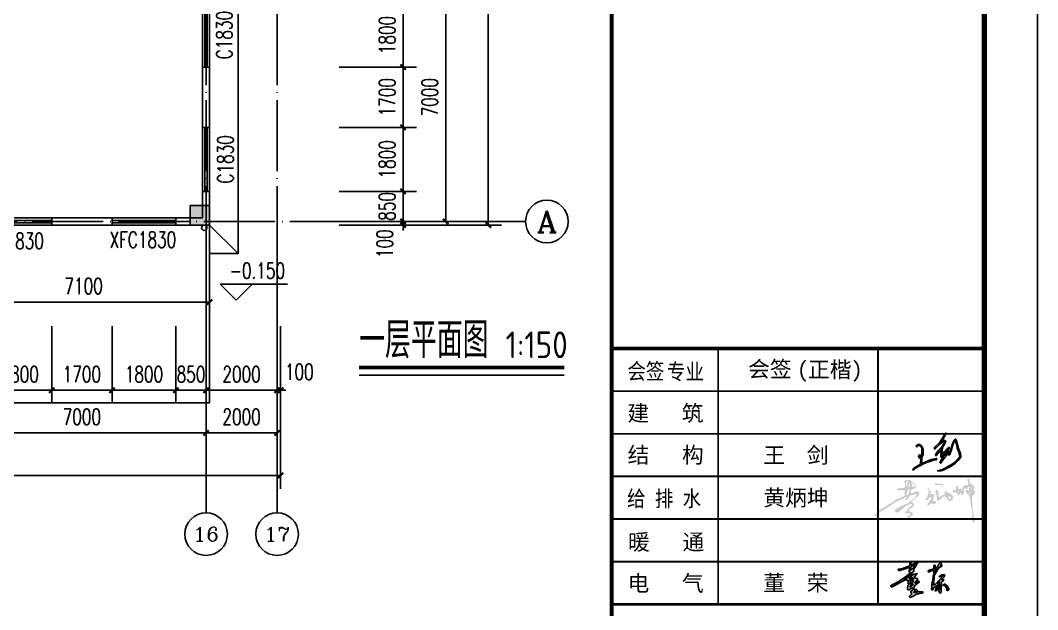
# Model space of a CAD drawing. Extents: x -4747 to 1060961, y -766984 to 396631.
# Drawn here: x 571612 to 600271, y -17590 to -999 of the extents above; entities that cross this region are included whole.
import ezdxf
from ezdxf.enums import TextEntityAlignment as Align

# ---------------------------------------------------------------- set-up
doc = ezdxf.new("R2010")
doc.units = 0
doc.header["$LTSCALE"] = 1000
doc.header["$MEASUREMENT"] = 0
doc.linetypes.add('DOTE', pattern=[2.42, 2, -0.2, 0.02, -0.2])
doc.layers.get('0').update_dxf_attribs({"linetype": 'CONTINUOUS'})
doc.layers.get('DEFPOINTS').update_dxf_attribs({"linetype": 'CONTINUOUS'})
for name, color, linetype in [('AXIS', 3, 'CONTINUOUS'), ('AXIS_TEXT', 7, 'CONTINUOUS'), ('BZ_标准图框', 7, 'CONTINUOUS'), ('DIM_ELEV', 3, 'CONTINUOUS'), ('DIM_SYMB', 3, 'CONTINUOUS'), ('DOTE', 1, 'DOTE'), ('PUB_DIM', 3, 'CONTINUOUS'), ('PUB_TEXT', 7, 'CONTINUOUS'), ('PUB_TITLE', 4, 'CONTINUOUS'), ('TK_图框线_', 45, 'CONTINUOUS'), ('WALL', 6, 'CONTINUOUS'), ('WINDOW', 4, 'CONTINUOUS'), ('WINDOW_TEXT', 7, 'CONTINUOUS'), ('剖面填充', 147, 'CONTINUOUS'), ('平面线条', 2, 'CONTINUOUS'), ('散水', 2, 'CONTINUOUS'), ('柱', 2, 'CONTINUOUS'), ('柱涂实', 54, 'CONTINUOUS'), ('立面轮廓线', 3, 'CONTINUOUS'), ('雨水管', 2, 'CONTINUOUS'), ('面积计算', 7, 'CONTINUOUS')]:
    doc.layers.add(name, color=color, linetype=linetype)
doc.styles.add('_TCH_AXIS', font='COMPLEX', dxfattribs={"bigfont": 'GBCBIG'})
doc.styles.add('_TCH_DIM', font='SIMPLEX', dxfattribs={"bigfont": 'GBCBIG'})
doc.styles.add('_TCH_WINDOW', font='SIMPLEX', dxfattribs={"height": 3.5, "bigfont": 'GBCBIG'})
doc.styles.add('COMPLEX', font='complex_.ttf')
doc.styles.add('DIM_FONT', font='SIMPLEX', dxfattribs={"width": 0.7, "bigfont": 'GBCBIG'})
doc.styles.add('HT', font='simhei.ttf')
doc.styles.get("Standard").update_dxf_attribs({"font": 'gbenor.shx', "bigfont": 'gbcbig.shx'})
doc.dimstyles.new('DIMN150', dxfattribs={"dimscale": 1.5, "dimtxt": 300, "dimasz": 100, "dimexe": 250, "dimexo": 300, "dimgap": 150, "dimtad": 1, "dimdec": 0, "dimzin": 0, "dimtxsty": 'DIM_FONT', "dimblk": 'ARCHTICK', "dimcen": 0.09, "dimclrt": 7, "dimazin": 3, "dimtfac": 1, "dimtdec": 0, "dimtix": 1, "dimtmove": 0, "dimatfit": 3, "dimtolj": 1, "dimtzin": 0})

# ---------------------------------------------------------------- blocks, each defined once
blk = doc.blocks.new('A$C22EA1380')
at = {"layer": '柱涂实'}
blk.add_hatch(color=256, dxfattribs=at).paths.add_polyline_path([(98500, 0), (98500, 550), (97950, 550), (97950, 0)])
at = {"layer": '柱'}
blk.add_lwpolyline([(98500, 0), (98500, 550), (97950, 550), (97950, 0)], close=True, dxfattribs=at)
at = {"layer": '柱涂实', "linetype": 'CONTINUOUS'}
blk.add_lwpolyline([(98500, 0), (98500, 550), (97950, 550), (97950, 0)], close=True, dxfattribs=at)
blk = doc.blocks.new('DR')
at = {"linetype": 'CONTINUOUS'}
h = blk.add_hatch(color=256, dxfattribs=at)
h.dxf.hatch_style = 1
h.paths.add_polyline_path([(1911115.6, -440635.5), (1911118.6, -440635.5), (1911119.6, -440634.5), (1911120.6, -440636.5), (1911115.6, -440641.5), (1911113.6, -440641.5)], flags=16)
h.paths.add_polyline_path([(1911233.6, -440611.5), (1911234.6, -440610.5), (1911234.6, -440608.5), (1911231.6, -440607.5), (1911225.6, -440611.5), (1911225.6, -440613.5), (1911215.6, -440628.5), (1911214.6, -440633.5), (1911217.6, -440635.5), (1911221.6, -440631.5)], flags=17)
h.paths.add_polyline_path([(1911259.6, -440603.5), (1911257.6, -440602.5), (1911251.6, -440607.5), (1911260.6, -440610.5), (1911270.6, -440626.5), (1911267.6, -440629.5), (1911271.6, -440632.5), (1911274.6, -440632.5), (1911278.6, -440627.5), (1911278.6, -440624.5), (1911270.6, -440610.5), (1911262.6, -440603.5)])
h.paths.add_polyline_path([(1911106.6, -440603.5), (1911108.6, -440603.5), (1911109.6, -440602.5), (1911110.6, -440604.5), (1911096.6, -440615.5), (1911096.6, -440609.5)], flags=16)
h.paths.add_polyline_path([(1911233.6, -440591.5), (1911235.6, -440590.5), (1911235.6, -440593.5), (1911232.6, -440596.5), (1911225.6, -440599.5)], flags=16)
h.paths.add_polyline_path([(1911109.6, -440585.5), (1911111.6, -440585.5), (1911111.6, -440590.5), (1911107.6, -440594.5), (1911097.6, -440600.5), (1911096.6, -440592.5), (1911099.6, -440589.5)], flags=16)
h.paths.add_polyline_path([(1911107.6, -440573.5), (1911109.6, -440573.5), (1911111.6, -440575.5), (1911111.6, -440578.5), (1911096.6, -440585.5), (1911096.6, -440580.5)], flags=16)
h.paths.add_polyline_path([(1911103.6, -440569.5), (1911104.6, -440568.5), (1911099.6, -440573.5), (1911093.6, -440575.5), (1911099.6, -440570.5)], flags=16)
h.paths.add_polyline_path([(1911210.6, -440556.5), (1911208.6, -440555.5), (1911204.6, -440565.5), (1911202.6, -440585.5), (1911200.6, -440591.5), (1911197.6, -440628.5), (1911201.6, -440630.5), (1911205.6, -440625.5), (1911206.6, -440619.5), (1911214.6, -440615.5), (1911235.6, -440600.5), (1911234.6, -440628.5), (1911233.6, -440627.5), (1911231.6, -440629.5), (1911231.6, -440636.5), (1911235.6, -440643.5), (1911239.6, -440644.5), (1911242.6, -440639.5), (1911243.6, -440593.5), (1911254.6, -440583.5), (1911251.6, -440579.5), (1911246.6, -440582.5), (1911243.6, -440581.5), (1911256.6, -440568.5), (1911259.6, -440560.5), (1911255.6, -440557.5), (1911245.6, -440559.5), (1911232.6, -440567.5), (1911235.6, -440568.5), (1911240.6, -440565.5), (1911251.6, -440563.5), (1911215.6, -440602.5), (1911206.6, -440607.5)])
h.paths.add_polyline_path([(1911219.6, -440530.5), (1911220.6, -440530.5), (1911217.6, -440539.5), (1911213.6, -440543.5), (1911213.6, -440534.5)], flags=16)
h.paths.add_polyline_path([(1911237.6, -440514.5), (1911238.6, -440514.5)], flags=16)
h.paths.add_polyline_path([(1911118.6, -440511.5), (1911119.6, -440511.5), (1911119.6, -440514.5), (1911106.6, -440531.5), (1911102.6, -440533.5), (1911100.6, -440536.5), (1911098.6, -440536.5), (1911101.6, -440519.5)], flags=16)
h.paths.add_polyline_path([(1911243.6, -440499.5), (1911241.6, -440498.5), (1911228.6, -440512.5), (1911229.6, -440515.5), (1911223.6, -440523.5), (1911215.6, -440527.5), (1911213.6, -440526.5), (1911213.6, -440516.5), (1911210.6, -440512.5), (1911208.6, -440515.5), (1911207.6, -440530.5), (1911186.6, -440537.5), (1911180.6, -440542.5), (1911182.6, -440545.5), (1911187.6, -440545.5), (1911193.6, -440540.5), (1911197.6, -440540.5), (1911206.6, -440536.5), (1911208.6, -440553.5), (1911210.6, -440555.5), (1911214.6, -440554.5), (1911229.6, -440527.5), (1911246.6, -440516.5), (1911245.6, -440513.5), (1911240.6, -440511.5)])
h.paths.add_polyline_path([(1911131.6, -440496.5), (1911130.6, -440495.5), (1911127.6, -440496.5), (1911123.6, -440504.5), (1911101.6, -440512.5), (1911100.6, -440501.5), (1911097.6, -440497.5), (1911094.6, -440499.5), (1911095.6, -440513.5), (1911093.6, -440516.5), (1911060.6, -440529.5), (1911041.6, -440532.5), (1911040.6, -440536.5), (1911043.6, -440539.5), (1911073.6, -440531.5), (1911093.6, -440522.5), (1911092.6, -440544.5), (1911094.6, -440547.5), (1911100.6, -440548.5), (1911079.6, -440565.5), (1911050.6, -440585.5), (1911020.6, -440603.5), (1911016.6, -440603.5), (1911005.6, -440610.5), (1911004.6, -440612.5), (1911008.6, -440616.5), (1911017.6, -440613.5), (1911046.6, -440596.5), (1911078.6, -440580.5), (1911081.6, -440585.5), (1911089.6, -440585.5), (1911089.6, -440590.5), (1911087.6, -440592.5), (1911086.6, -440597.5), (1911088.6, -440599.5), (1911088.6, -440605.5), (1911085.6, -440608.5), (1911085.6, -440613.5), (1911083.6, -440617.5), (1911084.6, -440627.5), (1911086.6, -440629.5), (1911091.6, -440629.5), (1911101.6, -440621.5), (1911107.6, -440619.5), (1911107.6, -440631.5), (1911099.6, -440636.5), (1911099.6, -440639.5), (1911103.6, -440643.5), (1911103.6, -440650.5), (1911092.6, -440660.5), (1911096.6, -440665.5), (1911105.6, -440660.5), (1911109.6, -440660.5), (1911127.6, -440648.5), (1911135.6, -440647.5), (1911142.6, -440644.5), (1911154.6, -440645.5), (1911157.6, -440642.5), (1911155.6, -440638.5), (1911140.6, -440637.5), (1911122.6, -440642.5), (1911129.6, -440635.5), (1911130.6, -440632.5), (1911126.6, -440628.5), (1911115.6, -440628.5), (1911115.6, -440617.5), (1911118.6, -440609.5), (1911138.6, -440593.5), (1911138.6, -440590.5), (1911134.6, -440588.5), (1911122.6, -440599.5), (1911120.6, -440598.5), (1911120.6, -440593.5), (1911128.6, -440585.5), (1911131.6, -440580.5), (1911131.6, -440577.5), (1911127.6, -440574.5), (1911120.6, -440575.5), (1911116.6, -440566.5), (1911123.6, -440562.5), (1911129.6, -440556.5), (1911128.6, -440552.5), (1911115.6, -440556.5), (1911092.6, -440568.5), (1911066.6, -440579.5), (1911093.6, -440560.5), (1911105.6, -440550.5), (1911114.6, -440540.5), (1911114.6, -440536.5), (1911112.6, -440534.5), (1911125.6, -440515.5), (1911128.6, -440508.5), (1911133.6, -440503.5)])
at = {"linetype": 'CONTINUOUS', "elevation": 12800663}
for points in [[(1911131.6, -440496.5), (1911130.6, -440495.5), (1911127.6, -440496.5), (1911123.6, -440504.5), (1911101.6, -440512.5), (1911100.6, -440501.5), (1911097.6, -440497.5), (1911094.6, -440499.5), (1911095.6, -440513.5), (1911093.6, -440516.5), (1911060.6, -440529.5), (1911041.6, -440532.5), (1911040.6, -440536.5), (1911043.6, -440539.5), (1911073.6, -440531.5), (1911093.6, -440522.5), (1911092.6, -440544.5), (1911094.6, -440547.5), (1911100.6, -440548.5), (1911079.6, -440565.5), (1911050.6, -440585.5), (1911020.6, -440603.5), (1911016.6, -440603.5), (1911005.6, -440610.5), (1911004.6, -440612.5), (1911008.6, -440616.5), (1911017.6, -440613.5), (1911046.6, -440596.5), (1911078.6, -440580.5), (1911081.6, -440585.5), (1911089.6, -440585.5), (1911089.6, -440590.5), (1911087.6, -440592.5), (1911086.6, -440597.5), (1911088.6, -440599.5), (1911088.6, -440605.5), (1911085.6, -440608.5), (1911085.6, -440613.5), (1911083.6, -440617.5), (1911084.6, -440627.5), (1911086.6, -440629.5), (1911091.6, -440629.5), (1911101.6, -440621.5), (1911107.6, -440619.5), (1911107.6, -440631.5), (1911099.6, -440636.5), (1911099.6, -440639.5), (1911103.6, -440643.5), (1911103.6, -440650.5), (1911092.6, -440660.5), (1911096.6, -440665.5), (1911105.6, -440660.5), (1911109.6, -440660.5), (1911127.6, -440648.5), (1911135.6, -440647.5), (1911142.6, -440644.5), (1911154.6, -440645.5), (1911157.6, -440642.5), (1911155.6, -440638.5), (1911140.6, -440637.5), (1911122.6, -440642.5), (1911129.6, -440635.5), (1911130.6, -440632.5), (1911126.6, -440628.5), (1911115.6, -440628.5), (1911115.6, -440617.5), (1911118.6, -440609.5), (1911138.6, -440593.5), (1911138.6, -440590.5), (1911134.6, -440588.5), (1911122.6, -440599.5), (1911120.6, -440598.5), (1911120.6, -440593.5), (1911128.6, -440585.5), (1911131.6, -440580.5), (1911131.6, -440577.5), (1911127.6, -440574.5), (1911120.6, -440575.5), (1911116.6, -440566.5), (1911123.6, -440562.5), (1911129.6, -440556.5), (1911128.6, -440552.5), (1911115.6, -440556.5), (1911092.6, -440568.5), (1911066.6, -440579.5), (1911093.6, -440560.5), (1911105.6, -440550.5), (1911114.6, -440540.5), (1911114.6, -440536.5), (1911112.6, -440534.5), (1911125.6, -440515.5), (1911128.6, -440508.5), (1911133.6, -440503.5), (1911131.6, -440496.5)], [(1911118.6, -440511.5), (1911119.6, -440511.5), (1911119.6, -440514.5), (1911106.6, -440531.5), (1911102.6, -440533.5), (1911100.6, -440536.5), (1911098.6, -440536.5), (1911101.6, -440519.5), (1911118.6, -440511.5)], [(1911243.6, -440499.5), (1911241.6, -440498.5), (1911228.6, -440512.5), (1911229.6, -440515.5), (1911223.6, -440523.5), (1911215.6, -440527.5), (1911213.6, -440526.5), (1911213.6, -440516.5), (1911210.6, -440512.5), (1911208.6, -440515.5), (1911207.6, -440530.5), (1911186.6, -440537.5), (1911180.6, -440542.5), (1911182.6, -440545.5), (1911187.6, -440545.5), (1911193.6, -440540.5), (1911197.6, -440540.5), (1911206.6, -440536.5), (1911208.6, -440553.5), (1911210.6, -440555.5), (1911214.6, -440554.5), (1911229.6, -440527.5), (1911246.6, -440516.5), (1911245.6, -440513.5), (1911240.6, -440511.5), (1911243.6, -440499.5)], [(1911237.6, -440514.5), (1911238.6, -440514.5), (1911237.6, -440514.5)], [(1911103.6, -440569.5), (1911104.6, -440568.5), (1911099.6, -440573.5), (1911093.6, -440575.5), (1911099.6, -440570.5), (1911103.6, -440569.5)], [(1911107.6, -440573.5), (1911109.6, -440573.5), (1911111.6, -440575.5), (1911111.6, -440578.5), (1911096.6, -440585.5), (1911096.6, -440580.5), (1911107.6, -440573.5)], [(1911210.6, -440556.5), (1911208.6, -440555.5), (1911204.6, -440565.5), (1911202.6, -440585.5), (1911200.6, -440591.5), (1911197.6, -440628.5), (1911201.6, -440630.5), (1911205.6, -440625.5), (1911206.6, -440619.5), (1911214.6, -440615.5), (1911235.6, -440600.5), (1911234.6, -440628.5), (1911233.6, -440627.5), (1911231.6, -440629.5), (1911231.6, -440636.5), (1911235.6, -440643.5), (1911239.6, -440644.5), (1911242.6, -440639.5), (1911243.6, -440593.5), (1911254.6, -440583.5), (1911251.6, -440579.5), (1911246.6, -440582.5), (1911243.6, -440581.5), (1911256.6, -440568.5), (1911259.6, -440560.5), (1911255.6, -440557.5), (1911245.6, -440559.5), (1911232.6, -440567.5), (1911235.6, -440568.5), (1911240.6, -440565.5), (1911251.6, -440563.5), (1911215.6, -440602.5), (1911206.6, -440607.5), (1911210.6, -440556.5)], [(1911219.6, -440530.5), (1911220.6, -440530.5), (1911217.6, -440539.5), (1911213.6, -440543.5), (1911213.6, -440534.5), (1911219.6, -440530.5)], [(1911109.6, -440585.5), (1911111.6, -440585.5), (1911111.6, -440590.5), (1911107.6, -440594.5), (1911097.6, -440600.5), (1911096.6, -440592.5), (1911099.6, -440589.5), (1911109.6, -440585.5)], [(1911106.6, -440603.5), (1911108.6, -440603.5), (1911109.6, -440602.5), (1911110.6, -440604.5), (1911096.6, -440615.5), (1911096.6, -440609.5), (1911106.6, -440603.5)], [(1911233.6, -440611.5), (1911234.6, -440610.5), (1911234.6, -440608.5), (1911231.6, -440607.5), (1911225.6, -440611.5), (1911225.6, -440613.5), (1911215.6, -440628.5), (1911214.6, -440633.5), (1911217.6, -440635.5), (1911221.6, -440631.5), (1911233.6, -440611.5)], [(1911233.6, -440591.5), (1911235.6, -440590.5), (1911235.6, -440593.5), (1911232.6, -440596.5), (1911225.6, -440599.5), (1911233.6, -440591.5)], [(1911259.6, -440603.5), (1911257.6, -440602.5), (1911251.6, -440607.5), (1911260.6, -440610.5), (1911270.6, -440626.5), (1911267.6, -440629.5), (1911271.6, -440632.5), (1911274.6, -440632.5), (1911278.6, -440627.5), (1911278.6, -440624.5), (1911270.6, -440610.5), (1911262.6, -440603.5), (1911259.6, -440603.5)], [(1911115.6, -440635.5), (1911118.6, -440635.5), (1911119.6, -440634.5), (1911120.6, -440636.5), (1911115.6, -440641.5), (1911113.6, -440641.5), (1911115.6, -440635.5)]]:
    blk.add_lwpolyline(points, dxfattribs=at)
blk = doc.blocks.new('WJ')
at = {"linetype": 'CONTINUOUS'}
h = blk.add_hatch(color=0, dxfattribs=at)
h.dxf.hatch_style = 1
h.paths.add_polyline_path([(170, 444), (169, 445), (166, 443), (169, 440), (169, 410), (167, 408), (164, 412), (160, 413), (156, 409), (157, 404), (160, 408), (163, 408), (165, 404), (161, 403), (159, 406), (158, 403), (161, 400), (165, 401), (164, 379), (139, 364), (134, 359), (137, 356), (145, 363), (163, 373), (164, 371), (170, 377), (186, 385), (195, 387), (212, 394), (224, 395), (224, 400), (204, 396), (167, 380), (169, 387), (169, 403), (174, 413), (174, 434)])
h.paths.add_polyline_path([(163, 451), (162, 452), (155, 452), (149, 449), (148, 447), (150, 443), (155, 448), (160, 448), (168, 444), (169, 446)])
h.paths.add_polyline_path([(300, 463), (299, 464), (297, 464), (296, 461), (300, 450), (302, 438), (308, 423), (311, 410), (310, 405), (299, 391), (290, 383), (257, 363), (246, 358), (228, 353), (236, 352), (247, 355), (279, 371), (295, 382), (308, 395), (315, 406), (314, 418), (307, 437)])
h.paths.add_polyline_path([(260, 495), (259, 496), (254, 491), (250, 482), (235, 459), (219, 444), (215, 439), (216, 436), (219, 436), (237, 455), (247, 461), (254, 463), (251, 455), (244, 444), (230, 430), (220, 413), (221, 411), (223, 411), (242, 435), (240, 425), (240, 406), (243, 404), (246, 407), (249, 419), (253, 419), (262, 428), (236, 385), (239, 382), (268, 420), (270, 421), (269, 414), (271, 412), (274, 415), (282, 436), (284, 447), (292, 467), (294, 469), (298, 464), (299, 467), (296, 472), (294, 472), (290, 468), (285, 458), (274, 423), (273, 426), (268, 425), (256, 411), (264, 423), (272, 440), (270, 442), (266, 439), (256, 426), (246, 421), (244, 411), (246, 441), (257, 458), (259, 464), (256, 467), (252, 467), (241, 462), (253, 480)])
at = {"color": 0, "linetype": 'CONTINUOUS', "elevation": 16083978}
for points in [[(260, 495), (259, 496), (254, 491), (250, 482), (235, 459), (219, 444), (215, 439), (216, 436), (219, 436), (237, 455), (247, 461), (254, 463), (251, 455), (244, 444), (230, 430), (220, 413), (221, 411), (223, 411), (242, 435), (240, 425), (240, 406), (243, 404), (246, 407), (249, 419), (253, 419), (262, 428), (236, 385), (239, 382), (268, 420), (270, 421), (269, 414), (271, 412), (274, 415), (282, 436), (284, 447), (292, 467), (294, 469), (298, 464), (299, 467), (296, 472), (294, 472), (290, 468), (285, 458), (274, 423), (273, 426), (268, 425), (256, 411), (264, 423), (272, 440), (270, 442), (266, 439), (256, 426), (246, 421), (244, 411), (246, 441), (257, 458), (259, 464), (256, 467), (252, 467), (241, 462), (253, 480), (260, 495)], [(300, 463), (299, 464), (297, 464), (296, 461), (300, 450), (302, 438), (308, 423), (311, 410), (310, 405), (299, 391), (290, 383), (257, 363), (246, 358), (228, 353), (236, 352), (247, 355), (279, 371), (295, 382), (308, 395), (315, 406), (314, 418), (307, 437), (300, 463)], [(170, 444), (169, 445), (166, 443), (169, 440), (169, 410), (167, 408), (164, 412), (160, 413), (156, 409), (157, 404), (160, 408), (163, 408), (165, 404), (161, 403), (159, 406), (158, 403), (161, 400), (165, 401), (164, 379), (139, 364), (134, 359), (137, 356), (145, 363), (163, 373), (164, 371), (170, 377), (186, 385), (195, 387), (212, 394), (224, 395), (224, 400), (204, 396), (167, 380), (169, 387), (169, 403), (174, 413), (174, 434), (170, 444)], [(163, 451), (162, 452), (155, 452), (149, 449), (148, 447), (150, 443), (155, 448), (160, 448), (168, 444), (169, 446), (163, 451)]]:
    blk.add_lwpolyline(points, dxfattribs=at)
blk = doc.blocks.new('A$C56AF2822')
at = {"linetype": 'CONTINUOUS', "xscale": 5, "yscale": 5, "zscale": 5}
blk.add_blockref('WJ', (-107, -2513), dxfattribs=at)
blk = doc.blocks.new('A$C7A596D73')
at = {"linetype": 'CONTINUOUS'}
h = blk.add_hatch(color=256, dxfattribs=at)
h.paths.add_polyline_path([(-528, 449), (-608, 419), (-653, 389), (-668, 389), (-718, 364), (-743, 339), (-848, 279), (-853, 269), (-998, 189), (-1088, 99), (-1093, 94), (-1088, 69), (-1073, 64), (-1043, 74), (-1038, 84), (-1048, 94), (-998, 144), (-788, 269), (-748, 304), (-603, 384), (-573, 389), (-508, 424), (-483, 429), (-493, 409), (-518, 389), (-508, 374), (-493, 369), (-423, 454), (-363, 474), (-293, 484), (-333, 419), (-453, 319), (-568, 269), (-583, 269), (-643, 229), (-663, 229), (-708, 184), (-708, 154), (-683, 134), (-633, 149), (-593, 189), (-548, 214), (-498, 264), (-403, 304), (-388, 289), (-398, 264), (-453, 219), (-493, 159), (-523, 144), (-518, 129), (-503, 119), (-453, 129), (-413, 109), (-453, 69), (-478, 59), (-478, 44), (-468, 34), (-438, 39), (-373, 104), (-373, 124), (-403, 149), (-418, 149), (-428, 159), (-458, 159), (-453, 174), (-368, 254), (-353, 279), (-358, 314), (-373, 329), (-403, 339), (-288, 439), (-263, 469), (-248, 509), (-263, 529), (-278, 529), (-288, 539), (-408, 494), (-408, 544), (-398, 569), (-368, 584), (-338, 584), (-318, 599), (-313, 644), (-333, 674), (-338, 669), (-328, 629), (-383, 614), (-398, 704), (-383, 704), (-348, 669), (-333, 674), (-368, 709), (-408, 729), (-408, 739), (-423, 754), (-453, 744), (-503, 749), (-518, 739), (-518, 724), (-533, 724), (-543, 714), (-523, 699), (-523, 614), (-533, 599), (-653, 589), (-668, 579), (-668, 564), (-653, 554), (-528, 559)])
h.paths.add_polyline_path([(-463, 569), (-438, 574), (-433, 564), (-453, 484), (-463, 469), (-493, 464), (-503, 464), (-488, 479), (-483, 519)], flags=16)
h.paths.add_polyline_path([(-488, 609), (-498, 669), (-498, 714), (-488, 729), (-463, 729), (-478, 684), (-473, 659)], flags=16)
h.paths.add_polyline_path([(-453, 609), (-448, 644), (-443, 684), (-433, 699), (-428, 614)], flags=16)
h.paths.add_polyline_path([(-23, 434), (-23, 414), (-38, 379), (-103, 284), (-88, 264), (-73, 269), (-43, 304), (57, 304), (72, 334), (47, 354), (-3, 349), (22, 399), (17, 429), (32, 474), (7, 489), (-23, 484), (-43, 469), (-43, 534), (-83, 599), (-103, 584), (-78, 559), (-78, 504), (-98, 444), (-113, 414), (-128, 404), (-133, 399), (-133, 384), (-103, 369), (-88, 379), (-58, 424)])
h.paths.add_polyline_path([(87, 369), (97, 359), (117, 359), (232, 464), (222, 444), (247, 419), (267, 419), (272, 389), (322, 349), (347, 354), (387, 404), (377, 429), (382, 444), (342, 489), (302, 504), (272, 504), (272, 524), (242, 539), (227, 524), (227, 489), (212, 474), (147, 444), (122, 414), (92, 554), (82, 564), (62, 559), (57, 554), (57, 509), (67, 489)])
h.paths.add_polyline_path([(292, 419), (302, 439), (297, 449), (312, 449), (342, 424), (347, 409), (337, 409), (322, 389)], flags=16)
h.paths.add_polyline_path([(187, 649), (197, 634), (207, 644), (207, 659), (197, 669), (147, 679), (92, 679), (57, 694), (47, 689), (42, 684), (42, 669), (62, 654)])
h.paths.add_polyline_path([(507, 579), (482, 579), (477, 629), (467, 639), (452, 639), (437, 609), (437, 559), (402, 564), (382, 539), (377, 534), (387, 504), (407, 519), (437, 524), (477, 464), (492, 464), (507, 479), (522, 519), (532, 479), (557, 464), (582, 504), (592, 574), (602, 594), (642, 574), (657, 609), (677, 629), (687, 549), (672, 544), (652, 569), (612, 549), (647, 484), (667, 469), (687, 489), (682, 509), (692, 509), (692, 469), (672, 459), (687, 429), (702, 424), (712, 284), (727, 239), (747, 64), (747, -31), (767, -51), (792, -31), (777, 29), (777, 74), (767, 89), (752, 179), (752, 289), (737, 364), (737, 449), (762, 459), (782, 484), (777, 499), (792, 514), (792, 544), (757, 559), (787, 619), (777, 639), (737, 664), (702, 674), (702, 704), (687, 739), (692, 749), (667, 779), (652, 774), (647, 749), (667, 704), (667, 669), (632, 639), (612, 659), (587, 649), (557, 579), (552, 524), (542, 584), (512, 594)])
h.paths.add_polyline_path([(497, 539), (487, 509), (477, 519), (477, 529)], flags=16)
h.paths.add_polyline_path([(717, 599), (717, 624), (737, 609), (727, 584)], flags=16)
h.paths.add_polyline_path([(722, 529), (737, 524), (727, 504), (722, 514)], flags=16)
blk = doc.blocks.new('_ARCHTICK')
at = {"color": 0, "linetype": 'BYBLOCK', "const_width": 0.4}
blk.add_lwpolyline([(-0.5, -0.5), (0.5, 0.5)], dxfattribs=at)
blk = doc.blocks.new('*D198')
at = {"layer": 'DEFPOINTS', "color": 0}
for p in [(569845, -8929), (576945, -8929), (576945, -8929)]:
    blk.add_point(p, dxfattribs=at)
at = {"layer": 'PUB_DIM', "color": 0}
for p, q in [((569845, -8479), (569845, -8554)), ((576945, -8479), (576945, -8554)), ((569845, -8929), (576945, -8929))]:
    blk.add_line(p, q, dxfattribs=at)
at = {"layer": 'PUB_DIM', "color": 0, "xscale": 150, "yscale": 150, "zscale": 150, "rotation": 180}
blk.add_blockref('_ARCHTICK', (569845, -8929), dxfattribs=at)
at = {"layer": 'PUB_DIM', "color": 0, "xscale": 150, "yscale": 150, "zscale": 150}
blk.add_blockref('_ARCHTICK', (576945, -8929), dxfattribs=at)
at = {"layer": 'PUB_DIM', "color": 7, "insert": (573395, -8479), "char_height": 450, "attachment_point": 5, "style": 'DIM_FONT'}
blk.add_mtext('\\A1;7100', dxfattribs=at)
blk = doc.blocks.new('*D1461')
at = {"layer": 'DEFPOINTS', "color": 0}
for p in [(580145, -513), (582395, -513), (580145, -2313)]:
    blk.add_point(p, dxfattribs=at)
at = {"layer": 'PUB_DIM', "color": 0}
for p, q in [((580595, -513), (582770, -513)), ((582395, -2313), (582395, -513)), ((580595, -2313), (582770, -2313))]:
    blk.add_line(p, q, dxfattribs=at)
at = {"layer": 'PUB_DIM', "color": 0, "xscale": 150, "yscale": 150, "zscale": 150}
for p, rotation in [((582395, -513), 90), ((582395, -2313), 270)]:
    blk.add_blockref('_ARCHTICK', p, dxfattribs=dict(at, rotation=rotation))
at = {"layer": 'PUB_DIM', "color": 7, "insert": (581945, -1413), "char_height": 450, "attachment_point": 5, "rotation": 90, "style": 'DIM_FONT'}
blk.add_mtext('\\A1;1800', dxfattribs=at)
blk = doc.blocks.new('*D1462')
at = {"layer": 'DEFPOINTS', "color": 0}
for p in [(580145, -2313), (582395, -2313), (580145, -4013)]:
    blk.add_point(p, dxfattribs=at)
at = {"layer": 'PUB_DIM', "color": 0}
for p, q in [((580595, -2313), (582770, -2313)), ((582395, -4013), (582395, -2313)), ((580595, -4013), (582770, -4013))]:
    blk.add_line(p, q, dxfattribs=at)
at = {"layer": 'PUB_DIM', "color": 0, "xscale": 150, "yscale": 150, "zscale": 150}
for p, rotation in [((582395, -2313), 90), ((582395, -4013), 270)]:
    blk.add_blockref('_ARCHTICK', p, dxfattribs=dict(at, rotation=rotation))
at = {"layer": 'PUB_DIM', "color": 7, "insert": (581945, -3163), "char_height": 450, "attachment_point": 5, "rotation": 90, "style": 'DIM_FONT'}
blk.add_mtext('\\A1;1700', dxfattribs=at)
blk = doc.blocks.new('*D1463')
at = {"layer": 'DEFPOINTS', "color": 0}
for p in [(580145, -4013), (582395, -4013), (580145, -5813)]:
    blk.add_point(p, dxfattribs=at)
at = {"layer": 'PUB_DIM', "color": 0}
for p, q in [((580595, -4013), (582770, -4013)), ((582395, -5813), (582395, -4013)), ((580595, -5813), (582770, -5813))]:
    blk.add_line(p, q, dxfattribs=at)
at = {"layer": 'PUB_DIM', "color": 0, "xscale": 150, "yscale": 150, "zscale": 150}
for p, rotation in [((582395, -4013), 90), ((582395, -5813), 270)]:
    blk.add_blockref('_ARCHTICK', p, dxfattribs=dict(at, rotation=rotation))
at = {"layer": 'PUB_DIM', "color": 7, "insert": (581945, -4913), "char_height": 450, "attachment_point": 5, "rotation": 90, "style": 'DIM_FONT'}
blk.add_mtext('\\A1;1800', dxfattribs=at)
blk = doc.blocks.new('*D1464')
at = {"layer": 'DEFPOINTS', "color": 0}
for p in [(580145, -5813), (582395, -5813), (580145, -6663)]:
    blk.add_point(p, dxfattribs=at)
at = {"layer": 'PUB_DIM', "color": 0}
for p, q in [((582395, -5813), (582395, -5663)), ((580595, -5813), (582770, -5813)), ((582395, -6663), (582395, -5813)), ((580595, -6663), (582770, -6663)), ((582395, -6663), (582395, -6813))]:
    blk.add_line(p, q, dxfattribs=at)
at = {"layer": 'PUB_DIM', "color": 0, "xscale": 150, "yscale": 150, "zscale": 150}
for p, rotation in [((582395, -5813), 270), ((582395, -6663), 90)]:
    blk.add_blockref('_ARCHTICK', p, dxfattribs=dict(at, rotation=rotation))
at = {"layer": 'PUB_DIM', "color": 7, "insert": (581945, -6238), "char_height": 450, "attachment_point": 5, "rotation": 90, "style": 'DIM_FONT'}
blk.add_mtext('\\A1;850', dxfattribs=at)
blk = doc.blocks.new('*D1465')
at = {"layer": 'DEFPOINTS', "color": 0}
for p in [(580145, -6663), (580145, -6763), (582395, -6663)]:
    blk.add_point(p, dxfattribs=at)
at = {"layer": 'PUB_DIM', "color": 0}
for p, q in [((582395, -6663), (582395, -6513)), ((580595, -6663), (582770, -6663)), ((580595, -6763), (582770, -6763)), ((582395, -6763), (582395, -6663)), ((582395, -6763), (582395, -6913))]:
    blk.add_line(p, q, dxfattribs=at)
at = {"layer": 'PUB_DIM', "color": 0, "xscale": 150, "yscale": 150, "zscale": 150}
for p, rotation in [((582395, -6663), 270), ((582395, -6763), 90)]:
    blk.add_blockref('_ARCHTICK', p, dxfattribs=dict(at, rotation=rotation))
at = {"layer": 'PUB_DIM', "color": 7, "insert": (581877, -7288), "char_height": 450, "attachment_point": 5, "rotation": 90, "style": 'DIM_FONT'}
blk.add_mtext('\\A1;100', dxfattribs=at)
blk = doc.blocks.new('*D1503')
at = {"layer": 'DEFPOINTS', "color": 0}
for p in [(578845, -9163), (578945, -9163), (578945, -11413)]:
    blk.add_point(p, dxfattribs=at)
at = {"layer": 'PUB_DIM', "color": 0}
for p, q in [((578845, -9613), (578845, -11788)), ((578945, -9613), (578945, -11788)), ((578845, -11413), (578695, -11413)), ((578845, -11413), (578945, -11413)), ((578945, -11413), (579095, -11413))]:
    blk.add_line(p, q, dxfattribs=at)
at = {"layer": 'PUB_DIM', "color": 0, "xscale": 150, "yscale": 150, "zscale": 150}
blk.add_blockref('_ARCHTICK', (578845, -11413), dxfattribs=at)
at = {"layer": 'PUB_DIM', "color": 0, "xscale": 150, "yscale": 150, "zscale": 150, "rotation": 180}
blk.add_blockref('_ARCHTICK', (578945, -11413), dxfattribs=at)
at = {"layer": 'PUB_DIM', "color": 7, "insert": (579470, -10895), "char_height": 450, "attachment_point": 5, "style": 'DIM_FONT'}
blk.add_mtext('\\A1;100', dxfattribs=at)
blk = doc.blocks.new('*D1504')
at = {"layer": 'DEFPOINTS', "color": 0}
for p in [(576845, -9163), (578845, -9163), (578845, -11413)]:
    blk.add_point(p, dxfattribs=at)
at = {"layer": 'PUB_DIM', "color": 0}
for p, q in [((576845, -9613), (576845, -11788)), ((578845, -9613), (578845, -11788)), ((576845, -11413), (578845, -11413))]:
    blk.add_line(p, q, dxfattribs=at)
at = {"layer": 'PUB_DIM', "color": 0, "xscale": 150, "yscale": 150, "zscale": 150, "rotation": 180}
blk.add_blockref('_ARCHTICK', (576845, -11413), dxfattribs=at)
at = {"layer": 'PUB_DIM', "color": 0, "xscale": 150, "yscale": 150, "zscale": 150}
blk.add_blockref('_ARCHTICK', (578845, -11413), dxfattribs=at)
at = {"layer": 'PUB_DIM', "color": 7, "insert": (577845, -10963), "char_height": 450, "attachment_point": 5, "style": 'DIM_FONT'}
blk.add_mtext('\\A1;2000', dxfattribs=at)
blk = doc.blocks.new('*D1505')
at = {"layer": 'DEFPOINTS', "color": 0}
for p in [(575995, -9163), (576845, -9163), (576845, -11413)]:
    blk.add_point(p, dxfattribs=at)
at = {"layer": 'PUB_DIM', "color": 0}
for p, q in [((575995, -9613), (575995, -11788)), ((576845, -9613), (576845, -11788)), ((575995, -11413), (575845, -11413)), ((575995, -11413), (576845, -11413)), ((576845, -11413), (576995, -11413))]:
    blk.add_line(p, q, dxfattribs=at)
at = {"layer": 'PUB_DIM', "color": 0, "xscale": 150, "yscale": 150, "zscale": 150}
blk.add_blockref('_ARCHTICK', (575995, -11413), dxfattribs=at)
at = {"layer": 'PUB_DIM', "color": 0, "xscale": 150, "yscale": 150, "zscale": 150, "rotation": 180}
blk.add_blockref('_ARCHTICK', (576845, -11413), dxfattribs=at)
at = {"layer": 'PUB_DIM', "color": 7, "insert": (576420, -10963), "char_height": 450, "attachment_point": 5, "style": 'DIM_FONT'}
blk.add_mtext('\\A1;850', dxfattribs=at)
blk = doc.blocks.new('*D1506')
at = {"layer": 'DEFPOINTS', "color": 0}
for p in [(574195, -9163), (575995, -9163), (575995, -11413)]:
    blk.add_point(p, dxfattribs=at)
at = {"layer": 'PUB_DIM', "color": 0}
for p, q in [((574195, -9613), (574195, -11788)), ((575995, -9613), (575995, -11788)), ((574195, -11413), (575995, -11413))]:
    blk.add_line(p, q, dxfattribs=at)
at = {"layer": 'PUB_DIM', "color": 0, "xscale": 150, "yscale": 150, "zscale": 150, "rotation": 180}
blk.add_blockref('_ARCHTICK', (574195, -11413), dxfattribs=at)
at = {"layer": 'PUB_DIM', "color": 0, "xscale": 150, "yscale": 150, "zscale": 150}
blk.add_blockref('_ARCHTICK', (575995, -11413), dxfattribs=at)
at = {"layer": 'PUB_DIM', "color": 7, "insert": (575095, -10963), "char_height": 450, "attachment_point": 5, "style": 'DIM_FONT'}
blk.add_mtext('\\A1;1800', dxfattribs=at)
blk = doc.blocks.new('*D1507')
at = {"layer": 'DEFPOINTS', "color": 0}
for p in [(572495, -9163), (574195, -9163), (574195, -11413)]:
    blk.add_point(p, dxfattribs=at)
at = {"layer": 'PUB_DIM', "color": 0}
for p, q in [((572495, -9613), (572495, -11788)), ((574195, -9613), (574195, -11788)), ((572495, -11413), (574195, -11413))]:
    blk.add_line(p, q, dxfattribs=at)
at = {"layer": 'PUB_DIM', "color": 0, "xscale": 150, "yscale": 150, "zscale": 150, "rotation": 180}
blk.add_blockref('_ARCHTICK', (572495, -11413), dxfattribs=at)
at = {"layer": 'PUB_DIM', "color": 0, "xscale": 150, "yscale": 150, "zscale": 150}
blk.add_blockref('_ARCHTICK', (574195, -11413), dxfattribs=at)
at = {"layer": 'PUB_DIM', "color": 7, "insert": (573345, -10963), "char_height": 450, "attachment_point": 5, "style": 'DIM_FONT'}
blk.add_mtext('\\A1;1700', dxfattribs=at)
blk = doc.blocks.new('*D1508')
at = {"layer": 'DEFPOINTS', "color": 0}
for p in [(570695, -9163), (572495, -9163), (572495, -11413)]:
    blk.add_point(p, dxfattribs=at)
at = {"layer": 'PUB_DIM', "color": 0}
for p, q in [((570695, -9613), (570695, -11788)), ((572495, -9613), (572495, -11788)), ((570695, -11413), (572495, -11413))]:
    blk.add_line(p, q, dxfattribs=at)
at = {"layer": 'PUB_DIM', "color": 0, "xscale": 150, "yscale": 150, "zscale": 150, "rotation": 180}
blk.add_blockref('_ARCHTICK', (570695, -11413), dxfattribs=at)
at = {"layer": 'PUB_DIM', "color": 0, "xscale": 150, "yscale": 150, "zscale": 150}
blk.add_blockref('_ARCHTICK', (572495, -11413), dxfattribs=at)
at = {"layer": 'PUB_DIM', "color": 7, "insert": (571595, -10963), "char_height": 450, "attachment_point": 5, "style": 'DIM_FONT'}
blk.add_mtext('\\A1;1800', dxfattribs=at)
blk = doc.blocks.new('*D1570')
at = {"layer": 'AXIS', "color": 0}
for p, q in [((580295, 337), (583970, 337)), ((583595, -6663), (583595, 337)), ((580295, -6663), (583970, -6663))]:
    blk.add_line(p, q, dxfattribs=at)
at = {"layer": 'DEFPOINTS', "color": 0}
for p in [(579845, 337), (583595, 337), (579845, -6663)]:
    blk.add_point(p, dxfattribs=at)
at = {"layer": 'AXIS', "color": 0, "xscale": 150, "yscale": 150, "zscale": 150}
for p, rotation in [((583595, 337), 90), ((583595, -6663), 270)]:
    blk.add_blockref('_ARCHTICK', p, dxfattribs=dict(at, rotation=rotation))
at = {"layer": 'AXIS', "color": 7, "insert": (583145, -3163), "char_height": 450, "attachment_point": 5, "rotation": 90, "style": 'DIM_FONT'}
blk.add_mtext('\\A1;7000', dxfattribs=at)
blk = doc.blocks.new('*D1576')
at = {"layer": 'AXIS', "color": 0}
for p, q in [((580595, 35437), (585170, 35437)), ((584795, -6763), (584795, 35437)), ((580595, -6763), (585170, -6763))]:
    blk.add_line(p, q, dxfattribs=at)
at = {"layer": 'DEFPOINTS', "color": 0}
for p in [(580145, 35437), (584795, 35437), (580145, -6763)]:
    blk.add_point(p, dxfattribs=at)
at = {"layer": 'AXIS', "color": 0, "xscale": 150, "yscale": 150, "zscale": 150}
for p, rotation in [((584795, 35437), 90), ((584795, -6763), 270)]:
    blk.add_blockref('_ARCHTICK', p, dxfattribs=dict(at, rotation=rotation))
at = {"layer": 'AXIS', "color": 7, "insert": (584345, 14337), "char_height": 450, "attachment_point": 5, "rotation": 90, "style": 'DIM_FONT'}
blk.add_mtext('\\A1;42200', dxfattribs=at)
blk = doc.blocks.new('*D1617')
at = {"layer": 'AXIS', "color": 0}
for p, q in [((569845, -9313), (569845, -12988)), ((576845, -9313), (576845, -12988)), ((569845, -12613), (576845, -12613))]:
    blk.add_line(p, q, dxfattribs=at)
at = {"layer": 'DEFPOINTS', "color": 0}
for p in [(569845, -8863), (576845, -8863), (576845, -12613)]:
    blk.add_point(p, dxfattribs=at)
at = {"layer": 'AXIS', "color": 0, "xscale": 150, "yscale": 150, "zscale": 150, "rotation": 180}
blk.add_blockref('_ARCHTICK', (569845, -12613), dxfattribs=at)
at = {"layer": 'AXIS', "color": 0, "xscale": 150, "yscale": 150, "zscale": 150}
blk.add_blockref('_ARCHTICK', (576845, -12613), dxfattribs=at)
at = {"layer": 'AXIS', "color": 7, "insert": (573345, -12163), "char_height": 450, "attachment_point": 5, "style": 'DIM_FONT'}
blk.add_mtext('\\A1;7000', dxfattribs=at)
blk = doc.blocks.new('*D1618')
at = {"layer": 'AXIS', "color": 0}
for p, q in [((576845, -9313), (576845, -12988)), ((578845, -9313), (578845, -12988)), ((576845, -12613), (578845, -12613))]:
    blk.add_line(p, q, dxfattribs=at)
at = {"layer": 'DEFPOINTS', "color": 0}
for p in [(576845, -8863), (578845, -8863), (578845, -12613)]:
    blk.add_point(p, dxfattribs=at)
at = {"layer": 'AXIS', "color": 0, "xscale": 150, "yscale": 150, "zscale": 150, "rotation": 180}
blk.add_blockref('_ARCHTICK', (576845, -12613), dxfattribs=at)
at = {"layer": 'AXIS', "color": 0, "xscale": 150, "yscale": 150, "zscale": 150}
blk.add_blockref('_ARCHTICK', (578845, -12613), dxfattribs=at)
at = {"layer": 'AXIS', "color": 7, "insert": (577845, -12163), "char_height": 450, "attachment_point": 5, "style": 'DIM_FONT'}
blk.add_mtext('\\A1;2000', dxfattribs=at)
blk = doc.blocks.new('*D1619')
at = {"layer": 'AXIS', "color": 0}
for p, q in [((478445, -9613), (478445, -14188)), ((578945, -9613), (578945, -14188)), ((478445, -13813), (578945, -13813))]:
    blk.add_line(p, q, dxfattribs=at)
at = {"layer": 'DEFPOINTS', "color": 0}
for p in [(478445, -9163), (578945, -9163), (578945, -13813)]:
    blk.add_point(p, dxfattribs=at)
at = {"layer": 'AXIS', "color": 0, "xscale": 150, "yscale": 150, "zscale": 150, "rotation": 180}
blk.add_blockref('_ARCHTICK', (478445, -13813), dxfattribs=at)
at = {"layer": 'AXIS', "color": 0, "xscale": 150, "yscale": 150, "zscale": 150}
blk.add_blockref('_ARCHTICK', (578945, -13813), dxfattribs=at)
at = {"layer": 'AXIS', "color": 7, "insert": (528695, -13363), "char_height": 450, "attachment_point": 5, "style": 'DIM_FONT'}
blk.add_mtext('\\A1;100500', dxfattribs=at)
blk = doc.blocks.new('$WINLIB2D$00000001')
at = {"color": 0}
for points in [[(-0.5, 0.5), (-0.5, -0.5)], [(-0.5, 0.5), (0.5, 0.5)], [(0.5, -0.5), (0.5, 0.5)], [(0.5, 0.167), (-0.5, 0.167)], [(0.5, -0.167), (-0.5, -0.167)], [(-0.5, -0.5), (0.5, -0.5)]]:
    blk.add_lwpolyline(points, dxfattribs=at)
blk = doc.blocks.new('_AXISO')
blk.add_circle((0, 0), 0.5)
at = {"layer": 'AXIS_TEXT', "style": 'COMPLEX', "width": 1.041667}
blk.add_attdef('A', text='', height=0.56, dxfattribs=at).set_placement((-0.25, -0.28), (0.25, -0.28), align=Align.FIT)

msp = doc.modelspace()

# ---------------------------------------------------------------- linework, layer by layer
at = {"layer": 'AXIS'}
for p, q in [((579844.9, -6663), (585844.9, -6663)), ((576844.9, -7663), (576844.9, -14863)), ((578844.9, -7663), (578844.9, -14863))]:
    msp.add_line(p, q, dxfattribs=at)
at = {"layer": 'BZ_标准图框'}
for points, const_width in [([(588270.8, -79014.3), (588270.8, 44135.7)], 105), ([(588270.8, -10239.3), (598770.8, -10239.3)], 105), ([(591270.8, -10239.3), (591270.8, -17439.3)], 52.5), ([(595770.8, -10239.3), (595770.8, -17439.3)], 52.5), ([(598770.8, -11439.3), (588270.8, -11439.3)], 52.5), ([(598770.8, -12639.3), (588270.8, -12639.3)], 52.5), ([(598770.8, -13839.3), (588270.8, -13839.3)], 52.5), ([(598770.8, -15039.3), (588270.8, -15039.3)], 52.5), ([(598770.8, -16239.3), (588270.8, -16239.3)], 52.5), ([(598770.8, -17439.3), (588270.8, -17439.3)], 75)]:
    msp.add_lwpolyline(points, dxfattribs=dict(at, const_width=const_width))
at = {"layer": 'DIM_ELEV'}
for p, q in [((577690.4, -8877.4), (577240.4, -8427.4)), ((577240.4, -8427.4), (579139.4, -8427.4)), ((577690.4, -8877.4), (578140.4, -8427.4))]:
    msp.add_line(p, q, dxfattribs=at)
at = {"layer": 'DIM_SYMB', "const_width": 105}
msp.add_lwpolyline([(581156.4, -10773.8), (586933.2, -10773.8)], dxfattribs=at)
at = {"layer": 'DIM_SYMB'}
msp.add_lwpolyline([(581156.4, -10983.8), (586933.2, -10983.8)], dxfattribs=at)
at = {"layer": 'DOTE'}
for p, q in [((576844.9, -7663), (576844.9, 36337)), ((578844.9, -7663), (578844.9, 36337)), ((475144.9, -6663), (579844.9, -6663))]:
    msp.add_line(p, q, dxfattribs=at)
at = {"layer": 'PUB_TITLE'}
msp.add_lwpolyline([(421920.8, -80514.3), (600270.8, -80514.3), (600270.8, 45635.7), (421920.8, 45635.7)], close=True, dxfattribs=at)
at = {"layer": 'PUB_TITLE', "const_width": 150}
msp.add_lwpolyline([(425670.8, -79014.3), (598770.8, -79014.3), (598770.8, 44135.7), (425670.8, 44135.7)], close=True, dxfattribs=at)
at = {"layer": 'WALL'}
for p, q in [((576744.9, -2313), (576744.9, -4013)), ((576944.9, -2313), (576744.9, -2313)), ((576944.9, -4013), (576944.9, -2313)), ((576744.9, -4013), (576944.9, -4013)), ((576944.9, -5813), (576744.9, -5813)), ((576744.9, -5813), (576744.9, -6563)), ((576944.9, -6763), (576944.9, -5813)), ((574194.9, -6563), (572494.9, -6563)), ((572494.9, -6563), (572494.9, -6763)), ((574194.9, -6763), (574194.9, -6563)), ((576744.9, -6563), (575994.9, -6563)), ((575994.9, -6563), (575994.9, -6763)), ((572494.9, -6763), (574194.9, -6763)), ((575994.9, -6763), (576944.9, -6763))]:
    msp.add_line(p, q, dxfattribs=at)
at = {"layer": '剖面填充'}
msp.add_lwpolyline([(576944.9, -6763), (478444.9, -6763), (478444.9, 35437), (576944.9, 35437)], close=True, dxfattribs=at)
at = {"layer": '平面线条'}
msp.add_lwpolyline([(576944.9, -6763), (576944.9, -11763), (555744.9, -11763), (555744.9, -11763), (555744.9, -6763)], dxfattribs=at)
at = {"layer": '散水'}
for points in [[(576944.9, -7563), (577744.9, -7563), (577744.9, 6437), (579744.9, 6437), (579744.9, 7887)], [(576944.9, -6763), (577744.9, -7563)]]:
    msp.add_lwpolyline(points, dxfattribs=at)
at = {"layer": '立面轮廓线'}
msp.add_lwpolyline([(478444.9, -6763), (576944.9, -6763), (576944.9, 35437), (478444.9, 35437), (478444.9, -6763)], dxfattribs=at)
at = {"layer": '雨水管'}
msp.add_circle((576794.9, -6838), 75, dxfattribs=at)

# ---------------------------------------------------------------- block references
for name, p, xscale, yscale, zscale in [('A$C56AF2822', (595902.9, -12563.3, -120629835), 1.5, 1.5, 1.5), ('A$C7A596D73', (597314.2, -15062.3), 1.5, 1.5, 1.5), ('DR', (-10869901.9, 2626744.1, -76803978), 6, 6, 6)]:
    msp.add_blockref(name, p, dxfattribs=dict(xscale=xscale, yscale=yscale, zscale=zscale))
at = {"layer": 'AXIS'}
ref = msp.add_blockref('_AXISO', (586444.9, -6663), dxfattribs=dict(at, xscale=1200, yscale=1200, zscale=1200))
ref.add_attrib('A', 'A', dxfattribs={"layer": 'AXIS_TEXT', "height": 612, "style": '_TCH_AXIS', "width": 1.096879}).set_placement((586157.2, -6969), (586732.6, -6969), align=Align.FIT)
ref = msp.add_blockref('_AXISO', (576844.9, -15463), dxfattribs=dict(at, xscale=1200, yscale=1200, zscale=1200))
ref.add_attrib('A', '16', dxfattribs={"layer": 'AXIS_TEXT', "height": 394.42, "style": '_TCH_AXIS', "width": 1.361643}).set_placement((576474.1, -15660.2), (577215.7, -15660.2), align=Align.FIT)
ref = msp.add_blockref('_AXISO', (578844.9, -15463), dxfattribs=dict(at, xscale=1200, yscale=1200, zscale=1200))
ref.add_attrib('A', '17', dxfattribs={"layer": 'AXIS_TEXT', "height": 394.42, "style": '_TCH_AXIS', "width": 1.361643}).set_placement((578474.1, -15660.2), (579215.7, -15660.2), align=Align.FIT)
at = {"layer": 'WINDOW'}
ref = msp.add_blockref('$WINLIB2D$00000001', (576844.9, -1413), dxfattribs=dict(at, xscale=-1800, yscale=-200, zscale=-1800, rotation=270))
ref.add_attrib('A', 'C1830', (577580.5, -2095.5), dxfattribs={"layer": 'WINDOW_TEXT', "height": 446.25, "rotation": 90, "style": '_TCH_WINDOW', "width": 0.705882})
ref = msp.add_blockref('$WINLIB2D$00000001', (576844.9, -4913), dxfattribs=dict(at, xscale=-1800, yscale=-200, zscale=-1800, rotation=270))
ref.add_attrib('A', 'C1830', (577612.9, -5595.5), dxfattribs={"layer": 'WINDOW_TEXT', "height": 446.25, "rotation": 90, "style": '_TCH_WINDOW', "width": 0.705882})
ref = msp.add_blockref('$WINLIB2D$00000001', (571594.9, -6663), dxfattribs=dict(at, xscale=-1800, yscale=-200, zscale=-1800, rotation=180))
ref.add_attrib('A', 'C1830', (570912.4, -7431), dxfattribs={"layer": 'WINDOW_TEXT', "height": 446.25, "style": '_TCH_WINDOW', "width": 0.705882})
ref = msp.add_blockref('$WINLIB2D$00000001', (575094.9, -6663), dxfattribs=dict(at, xscale=-1800, yscale=-200, zscale=-1800, rotation=180))
ref.add_attrib('A', 'XFC1830', (574127.4, -7398.6), dxfattribs={"layer": 'WINDOW_TEXT', "height": 446.25, "style": '_TCH_WINDOW', "width": 0.705882})
at = {"layer": '面积计算'}
msp.add_blockref('A$C22EA1380', (478444.9, -6763), dxfattribs=at)

# ---------------------------------------------------------------- texts
at = {"layer": 'BZ_标准图框', "style": 'HT', "width": 0.85}
for s, p in [('会签', (588711.6, -11101.4)), ('专业', (589825.8, -11114.3)), ('给 排 水', (588704.8, -14687.5))]:
    msp.add_text(s, height=450, dxfattribs=at).set_placement(p)
at = {"layer": 'BZ_标准图框', "style": 'HT'}
for s, p in [('会签', (592114.7, -11040.3)), ('(正楷)', (593495.9, -11054.3)), ('建   筑', (588711.7, -12283.2)), ('结   构', (588718.6, -13461)), ('暖   通', (588732.1, -15911.3)), ('电   气', (588717.4, -17073.1))]:
    msp.add_text(s, height=450, dxfattribs=at).set_placement(p)
at = {"layer": 'PUB_TEXT', "style": '_TCH_DIM', "width": 0.705882}
msp.add_text('-0.150', height=446.25, dxfattribs=at).set_placement((577504.4, -8269.9))
at = {"layer": 'PUB_TEXT'}
for s, height, p in [('一层平面图', 1012.77, (581156.4, -10508)), ('1:150', 750, (585282.7, -10508))]:
    msp.add_text(s, height=height, dxfattribs=at).set_placement(p)
at = {"layer": 'TK_图框线_', "style": 'HT'}
for s, p in [('王  剑', (592542.1, -13463.5)), ('黄炳坤', (592542.1, -14663.5)), ('董  荣', (592542.1, -17063.5))]:
    msp.add_text(s, height=450, dxfattribs=at).set_placement(p)

# ---------------------------------------------------------------- dimensions: what is measured, and where the dimension line sits
at = {"layer": 'AXIS'}
for p1, p2, distance, picture, middle in [((580144.9, -6763), (580144.9, 35437), -4650, '*D1576', (584344.9, 14337)), ((579844.9, -6663), (579844.9, 337), -3750, '*D1570', (583144.9, -3163)), ((569844.9, -8863), (576844.9, -8863), -3750, '*D1617', (573344.9, -12163)), ((576844.9, -8863), (578844.9, -8863), -3750, '*D1618', (577844.9, -12163)), ((478444.9, -9163), (578944.9, -9163), -4650, '*D1619', (528694.9, -13363))]:
    dim = msp.add_aligned_dim(p1=p1, p2=p2, distance=distance, dimstyle='DIMN150', dxfattribs=at)
    dim.commit()
    dim.dimension.update_dxf_attribs({"geometry": picture, "text_midpoint": middle})
at = {"layer": 'PUB_DIM'}
for p1, p2, distance, picture, middle in [((580144.9, -2313), (580144.9, -513), -2250, '*D1461', (581944.9, -1413)), ((580144.9, -4013), (580144.9, -2313), -2250, '*D1462', (581944.9, -3163)), ((580144.9, -5813), (580144.9, -4013), -2250, '*D1463', (581944.9, -4913)), ((580144.9, -6663), (580144.9, -5813), -2250, '*D1464', (581944.9, -6238)), ((569844.9, -8929), (576944.9, -8929), 0, '*D198', (573394.9, -8479)), ((570694.9, -9163), (572494.9, -9163), -2250, '*D1508', (571594.9, -10963)), ((572494.9, -9163), (574194.9, -9163), -2250, '*D1507', (573344.9, -10963)), ((574194.9, -9163), (575994.9, -9163), -2250, '*D1506', (575094.9, -10963)), ((575994.9, -9163), (576844.9, -9163), -2250, '*D1505', (576419.9, -10963)), ((576844.9, -9163), (578844.9, -9163), -2250, '*D1504', (577844.9, -10963))]:
    dim = msp.add_aligned_dim(p1=p1, p2=p2, distance=distance, dimstyle='DIMN150', dxfattribs=at)
    dim.commit()
    dim.dimension.update_dxf_attribs({"geometry": picture, "text_midpoint": middle})
for base, p1, p2, angle, picture, middle in [((582394.9, -6663), (580144.9, -6763), (580144.9, -6663), 90, '*D1465', (581877.4, -7288)), ((578944.9, -11413), (578844.9, -9163), (578944.9, -9163), 0, '*D1503', (579469.9, -10895.5))]:
    dim = msp.add_linear_dim(base=base, p1=p1, p2=p2, angle=angle, dimstyle='DIMN150', dxfattribs=at)
    dim.commit()
    dim.dimension.update_dxf_attribs({"geometry": picture, "text_midpoint": middle, "dimtype": 129})

doc.saveas('drawing.dxf')
